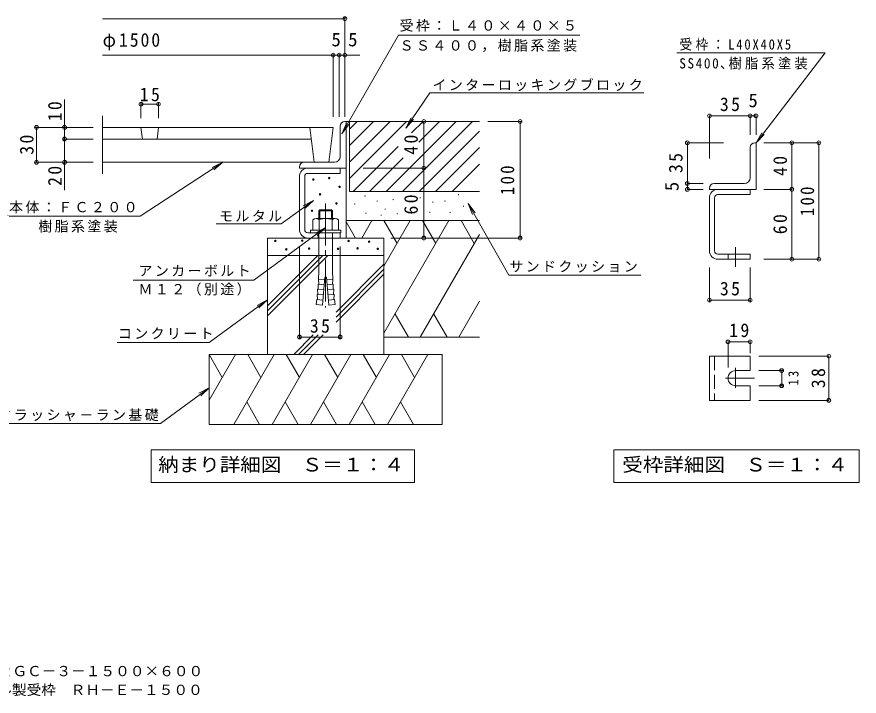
# Model space of a CAD drawing. Units: millimetres on the paper, enlarged 10 times, with parts at other scales. Extents: x -1879 to 1866, y -1364 to 1359.
# Drawn here: x 0 to 1807, y -1364 to 94 of the extents above; entities that cross this region are included whole.
import ezdxf
from ezdxf.enums import TextEntityAlignment as Align

# ---------------------------------------------------------------- set-up
doc = ezdxf.new("R2010")
doc.units = ezdxf.units.MM
doc.header["$LTSCALE"] = 10
doc.header["$PDMODE"] = 32
doc.header["$PDSIZE"] = 8
doc.linetypes.add('CHAIN2', pattern=[12, 9, -1, 1, -1])
doc.linetypes.add('DASHED3', pattern=[4, 3, -1])
for name, color, linetype, lineweight in [('1-0_1-0ﾚｲﾔ', 3, 'Continuous', 9), ('1-1_1-1ﾚｲﾔ', 2, 'Continuous', 9), ('1-2_1-2ﾚｲﾔ', 3, 'Continuous', 9), ('1-3_1-3ﾚｲﾔ', 6, 'Continuous', 9), ('1-4_1-4ﾚｲﾔ', 7, 'Continuous', 9), ('1-5_1-5ﾚｲﾔ', 7, 'Continuous', 9), ('1-6_1-6ﾚｲﾔ', 7, 'Continuous', 9)]:
    doc.layers.add(name, color=color, linetype=linetype, lineweight=lineweight)
doc.layers.add('F-5_F-5ﾚｲﾔ', color=7, linetype='Continuous')
doc.styles.add('ＭＳ ゴシック', font='')
doc.styles.get('ＭＳ ゴシック').set_extended_font_data('MS Gothic')

msp = doc.modelspace()

# ---------------------------------------------------------------- linework, layer by layer
at = {"layer": '1-0_1-0ﾚｲﾔ'}
for p, q in [((184.03, -118.63), (184.03, -243.63)), ((678.84, -143.63), (184.03, -143.63)), ((266.34, -143.63), (269.4, -168.63)), ((303.84, -143.63), (300.77, -168.63)), ((628.83, -143.63), (638.04, -218.63)), ((678.84, -143.63), (669.63, -218.63)), ((631.9, -168.63), (184.03, -168.63)), ((669.63, -218.63), (184.03, -218.63)), ((624.46, -231.13), (693.83, -231.13)), ((693.83, -242.38), (693.83, -231.13)), ((606.33, -363), (606.33, -249.25)), ((617.58, -363), (617.58, -249.25)), ((624.46, -242.38), (693.83, -242.38)), ((624.46, -369.88), (693.83, -369.88)), ((693.83, -369.88), (693.83, -381.13)), ((624.46, -381.13), (693.83, -381.13))]:
    msp.add_line(p, q, dxfattribs=at)
at = {"layer": '1-0_1-0ﾚｲﾔ', "color": 2}
for p, q in [((649.95, -320.74), (647.58, -323.1)), ((647.58, -323.1), (677.58, -323.1)), ((647.58, -323.1), (647.58, -339.13)), ((649.95, -320.74), (649.95, -339.13)), ((649.95, -320.74), (675.21, -320.74)), ((675.21, -320.74), (675.21, -339.13)), ((675.21, -320.74), (677.58, -323.1)), ((677.58, -323.1), (677.58, -339.13)), ((635.21, -341.94), (635.21, -364.13)), ((642.06, -339.13), (683.1, -339.13)), ((648.92, -341.94), (648.92, -364.13)), ((676.25, -341.94), (676.25, -364.13)), ((689.96, -341.94), (689.96, -364.13)), ((630.08, -364.13), (630.08, -369.88)), ((630.08, -364.13), (695.08, -364.13)), ((630.08, -369.88), (695.08, -369.88)), ((647.58, -369.88), (647.58, -460.31)), ((677.58, -369.88), (677.58, -460.31)), ((695.08, -364.13), (695.08, -369.88)), ((660.65, -470.36), (647.2, -469.18)), ((647.73, -480.27), (647.2, -469.18)), ((661.08, -465.38), (664.08, -465.38)), ((664.52, -470.36), (677.97, -469.18)), ((677.43, -480.27), (677.97, -469.18)), ((659.69, -481.32), (646.24, -480.14)), ((646.77, -491.23), (646.24, -480.14)), ((665.48, -481.32), (678.93, -480.14)), ((678.39, -491.23), (678.93, -480.14)), ((657.77, -503.23), (644.32, -502.05)), ((644.86, -513.14), (644.32, -502.05)), ((658.73, -492.27), (645.28, -491.1)), ((645.82, -502.19), (645.28, -491.1)), ((666.44, -492.27), (679.88, -491.1)), ((667.39, -503.23), (680.84, -502.05)), ((679.35, -502.19), (679.88, -491.1)), ((680.31, -513.14), (680.84, -502.05)), ((643.36, -513.01), (642.4, -523.97)), ((656.81, -514.19), (643.36, -513.01)), ((668.35, -514.19), (681.8, -513.01)), ((681.8, -513.01), (682.76, -523.97))]:
    msp.add_line(p, q, dxfattribs=at)
at = {"layer": '1-0_1-0ﾚｲﾔ', "color": 2, "linetype": 'CHAIN2'}
msp.add_line((662.58, -307.19), (662.58, -530.38), dxfattribs=at)
at = {"layer": '1-0_1-0ﾚｲﾔ', "linetype": 'DASHED3'}
msp.add_line((646.33, -369.88), (646.33, -381.13), dxfattribs=at)
at = {"layer": '1-0_1-0ﾚｲﾔ', "color": 2}
for points in [[(661.08, -465.38), (655.85, -525.15), (642.4, -523.97)], [(664.08, -465.38), (669.31, -525.15), (682.76, -523.97)]]:
    msp.add_lwpolyline(points, dxfattribs=at)
at = {"layer": '1-0_1-0ﾚｲﾔ'}
for centre, radius, start, end in [((624.46, -249.25), 18.12, 90, 180), ((624.46, -249.25), 6.88, 90, 180), ((624.46, -363), 18.12, 180, 270), ((624.46, -363), 6.88, 180, 270)]:
    msp.add_arc(centre, radius, start, end, dxfattribs=at)
at = {"layer": '1-0_1-0ﾚｲﾔ', "color": 2}
for centre, radius, start, end in [((642.06, -348.88), 9.76, 45.3613, 134.63896), ((662.58, -373.7), 34.57, 66.7198, 113.2803), ((683.1, -348.88), 9.76, 45.3613, 134.63818), ((541.42, -460.15), 106.17, 355.12158, 359.91591), ((783.75, -460.15), 106.17, 180.08409, 184.87842)]:
    msp.add_arc(centre, radius, start, end, dxfattribs=at)
at = {"layer": '1-1_1-1ﾚｲﾔ'}
msp.add_line((606.33, -381.13), (706.33, -381.13), dxfattribs=at)
at = {"layer": '1-2_1-2ﾚｲﾔ'}
for p, q in [((693.83, -206.13), (693.83, -141.13)), ((706.33, -131.13), (703.83, -131.13)), ((706.33, -381.13), (706.33, -131.13)), ((606.33, -231.13), (606.33, -228.63)), ((706.33, -231.13), (606.33, -231.13)), ((681.33, -218.63), (616.33, -218.63))]:
    msp.add_line(p, q, dxfattribs=at)
for centre, radius, start, end in [((703.83, -141.13), 10, 90, 180), ((681.33, -206.13), 12.5, 270, 0), ((616.33, -228.63), 10, 90, 180)]:
    msp.add_arc(centre, radius, start, end, dxfattribs=at)
at = {"layer": '1-3_1-3ﾚｲﾔ'}
for p, q in [((706.33, -346.2), (726.5, -381.13)), ((739.82, -381.13), (761.47, -343.63)), ((787.58, -343.63), (815.9, -392.66)), ((787.58, -441.7), (844.21, -343.63)), ((787.58, -585.01), (926.94, -343.63)), ((870.32, -343.63), (898.63, -392.66)), ((953.05, -343.63), (981.37, -392.66)), ((865.34, -593.63), (992.53, -373.33)), ((537.58, -526.97), (645.93, -418.63)), ((537.58, -537.58), (656.54, -418.63)), ((537.58, -548.19), (667.14, -418.63)), ((684.85, -540.3), (787.58, -437.57)), ((684.85, -550.91), (787.58, -448.17)), ((684.85, -561.52), (787.58, -458.78)), ((948.08, -593.63), (992.53, -516.64)), ((840.29, -593.63), (811.92, -544.49)), ((894.65, -544.49), (923.02, -593.63)), ((594.02, -631.13), (636.05, -589.09)), ((604.63, -631.13), (646.66, -589.09)), ((615.24, -631.13), (657.27, -589.09)), ((412.58, -631.13), (440.9, -680.16)), ((412.58, -729.2), (469.21, -631.13)), ((465.34, -781.13), (551.94, -631.13)), ((495.32, -631.13), (523.63, -680.16)), ((548.08, -781.13), (634.68, -631.13)), ((578.05, -631.13), (606.37, -680.16)), ((630.26, -781.13), (716.86, -631.13)), ((660.23, -631.13), (688.55, -680.16)), ((712.99, -781.13), (799.59, -631.13)), ((742.97, -631.13), (771.28, -680.16)), ((795.17, -781.13), (881.78, -631.13)), ((825.15, -631.13), (853.46, -680.17)), ((520.97, -781.13), (493.15, -732.95)), ((575.89, -732.95), (603.71, -781.13)), ((685.88, -781.13), (658.07, -732.95)), ((740.81, -732.95), (768.62, -781.13)), ((850.8, -781.13), (822.99, -732.95))]:
    msp.add_line(p, q, dxfattribs=at)
at = {"layer": '1-4_1-4ﾚｲﾔ'}
for p, q in [((703.83, 92.52), (703.83, -121.24)), ((184.03, 89.52), (703.83, 89.52)), ((819.13, 54.54), (1207.87, 54.54)), ((184.03, 11.39), (735.99, 11.39)), ((678.83, 13.64), (678.83, -121.24)), ((691.33, 13.64), (691.33, -121.24)), ((885.86, -69.84), (1345.37, -69.84)), ((102.61, -168.63), (102.61, -83.52)), ((266.34, -91.04), (266.34, -123.63)), ((266.34, -94.04), (303.84, -94.04)), ((303.84, -91.04), (303.84, -123.63)), ((39.27, -143.63), (164.03, -143.63)), ((42.27, -218.63), (42.27, -143.63)), ((99.61, -143.63), (164.03, -143.63)), ((873.15, -381.13), (873.15, -131.13)), ((1081.87, -131.13), (1010.13, -131.13)), ((1079.62, -131.13), (1079.62, -381.13)), ((99.61, -168.63), (164.03, -168.63)), ((102.61, -278.74), (102.61, -168.63)), ((39.27, -218.63), (164.03, -218.63)), ((99.61, -218.63), (164.03, -218.63)), ((876.9, -231.13), (742.9, -231.13)), ((802.17, -381.13), (1081.87, -381.13)), ((606.33, -595.8), (606.33, -399.14)), ((693.83, -595.8), (693.83, -399.14)), ((606.33, -593.55), (693.83, -593.55))]:
    msp.add_line(p, q, dxfattribs=at)
for p in [(703.83, 89.52), (678.83, 11.39), (691.33, 11.39), (703.83, 11.39), (266.34, -94.04), (303.84, -94.04), (42.27, -143.63), (102.61, -143.63), (873.15, -131.13), (1079.62, -131.13), (102.61, -168.63), (42.27, -218.63), (102.61, -218.63), (873.15, -231.13), (873.15, -381.13), (1079.62, -381.13), (606.33, -593.55), (693.83, -593.55)]:
    msp.add_point(p, dxfattribs=at)
at = {"layer": '1-5_1-5ﾚｲﾔ'}
for p, q in [((697.44, -157.47), (712.61, -137.6)), ((834.78, -145.64), (851.33, -126.91)), ((441.76, -218.63), (419.22, -229.44)), ((636.16, -300.28), (614.25, -312.32)), ((968.55, -307.29), (977.91, -330.47)), ((-20.64, -334.32), (264.48, -334.32)), ((427.64, -350.84), (567.26, -350.84)), ((662.58, -358.56), (640.67, -370.6)), ((1055.44, -460.86), (1338.43, -460.86)), ((249.98, -471.46), (508.71, -471.46)), ((537.58, -513.56), (519.53, -530.86)), ((308.08, -779.04), (412.58, -702.37)), ((412.58, -702.37), (390.67, -714.4)), ((412.58, -702.37), (394.53, -719.66)), ((-42.4, -779.04), (306.04, -779.04)), ((306.04, -779.04), (308.08, -779.04)), ((288.38, -835.93), (853.38, -835.93)), ((288.38, -835.93), (288.38, -905.93)), ((853.38, -835.93), (853.38, -905.93)), ((288.38, -905.93), (853.38, -905.93))]:
    msp.add_line(p, q, dxfattribs=at)
for points in [[(819.13, 54.54), (697.44, -157.47), (706.95, -134.35)], [(885.86, -69.84), (834.78, -145.64), (845.92, -123.26)], [(264.48, -334.32), (441.76, -218.63), (422.79, -234.91)], [(567.26, -350.84), (636.16, -300.28), (618.11, -317.58)], [(1055.44, -460.86), (968.55, -307.29), (983.59, -327.25)], [(508.71, -471.46), (662.58, -358.56), (644.53, -375.86)], [(215.45, -605.25), (412.61, -605.25), (537.58, -513.56), (515.67, -525.59)]]:
    msp.add_lwpolyline(points, dxfattribs=at)
at = {"layer": '1-6_1-6ﾚｲﾔ'}
for p, q in [((1485.8, -119.13), (1485.8, -210.12)), ((1485.8, -119.13), (1573.3, -119.13)), ((1573.3, -119.13), (1573.3, -160.04)), ((1573.3, -119.13), (1585.8, -119.13)), ((1585.8, -119.13), (1585.8, -160.04)), ((1585.8, -176.73), (1603.5, -159.07)), ((1438.54, -176.73), (1515.98, -176.73)), ((1438.54, -264.23), (1438.54, -176.73)), ((1720.73, -176.73), (1602.39, -176.73)), ((1662.51, -176.73), (1662.51, -276.73)), ((1720.73, -426.73), (1720.73, -176.73)), ((1438.54, -264.23), (1472.34, -264.23)), ((1438.54, -276.73), (1438.54, -264.23)), ((1438.54, -276.73), (1472.34, -276.73)), ((1662.51, -276.73), (1602.39, -276.73)), ((1662.51, -276.73), (1662.51, -426.73)), ((1720.73, -426.73), (1602.39, -426.73)), ((1485.8, -517.67), (1485.8, -444.56)), ((1573.3, -517.67), (1573.3, -444.56)), ((1573.3, -514.67), (1485.8, -514.67)), ((1573.3, -604.13), (1525.8, -604.13)), ((1525.8, -604.13), (1525.8, -659)), ((1573.3, -604.13), (1573.3, -628.57)), ((1741.97, -634.45), (1592.07, -634.45)), ((1741.97, -729.45), (1741.97, -634.45)), ((1643.84, -665.7), (1592.07, -665.7)), ((1640.84, -665.7), (1640.84, -698.2)), ((1643.84, -698.2), (1592.07, -698.2)), ((1741.97, -729.45), (1592.07, -729.45)), ((1281.05, -835.93), (1807.05, -835.93)), ((1807.05, -835.93), (1807.05, -905.93))]:
    msp.add_line(p, q, dxfattribs=at)
at = {"layer": '1-6_1-6ﾚｲﾔ', "color": 6}
for p, q in [((706.33, -131.13), (992.53, -131.13)), ((713.83, -147.42), (730.13, -131.13)), ((713.83, -253.49), (836.2, -131.13)), ((713.83, -182.78), (765.48, -131.13)), ((713.83, -218.13), (800.84, -131.13)), ((713.83, -131.13), (713.83, -281.13)), ((792.26, -281.13), (942.26, -131.13)), ((827.62, -281.13), (977.62, -131.13)), ((847.04, -155.64), (871.55, -131.13)), ((862.74, -175.29), (906.91, -131.13)), ((862.97, -281.13), (992.53, -151.57)), ((721.55, -281.13), (818.23, -184.45)), ((898.33, -281.13), (992.53, -186.93)), ((756.91, -281.13), (828.84, -209.19)), ((933.68, -281.13), (992.53, -222.28)), ((713.83, -281.13), (992.53, -281.13)), ((706.33, -343.63), (992.53, -343.63)), ((537.58, -381.13), (537.58, -631.13)), ((787.58, -418.63), (537.58, -418.63)), ((787.58, -593.63), (992.53, -593.63)), ((912.58, -631.13), (912.58, -781.13)), ((412.58, -781.13), (912.58, -781.13))]:
    msp.add_line(p, q, dxfattribs=at)
at = {"layer": '1-6_1-6ﾚｲﾔ', "color": 3}
for p, q in [((1585.8, -176.73), (1583.3, -176.73)), ((1585.8, -276.73), (1585.8, -176.73)), ((1573.3, -251.73), (1573.3, -186.73)), ((1560.8, -264.23), (1495.8, -264.23)), ((1485.8, -276.73), (1485.8, -274.23)), ((1585.8, -276.73), (1485.8, -276.73)), ((1503.92, -276.73), (1573.3, -276.73)), ((1503.92, -287.98), (1573.3, -287.98)), ((1573.3, -287.98), (1573.3, -276.73)), ((1485.8, -408.61), (1485.8, -294.86)), ((1497.05, -408.61), (1497.05, -294.86)), ((1503.92, -415.48), (1573.3, -415.48)), ((1573.3, -415.48), (1573.3, -426.73)), ((1503.92, -426.73), (1573.3, -426.73)), ((1485.8, -634.45), (1573.3, -634.45)), ((1573.3, -634.45), (1573.3, -665.7)), ((1542.05, -665.7), (1573.3, -665.7))]:
    msp.add_line(p, q, dxfattribs=at)
at = {"layer": '1-6_1-6ﾚｲﾔ', "color": 3, "linetype": 'DASHED3'}
for p, q in [((1525.8, -415.48), (1525.8, -426.73)), ((1497.05, -634.45), (1497.05, -729.45))]:
    msp.add_line(p, q, dxfattribs=at)
at = {"layer": '1-6_1-6ﾚｲﾔ', "color": 4, "linetype": 'CHAIN2'}
for p, q in [((1542.05, -400.4), (1542.05, -442.79)), ((1542.05, -659.94), (1542.05, -702.33)), ((1520.02, -681.95), (1582.19, -681.95))]:
    msp.add_line(p, q, dxfattribs=at)
at = {"layer": '1-6_1-6ﾚｲﾔ'}
for points in [[(1415.98, 16.33), (1734.29, 16.33), (1585.8, -176.73), (1598.33, -155.09)], [(1281.05, -835.93), (1281.05, -905.93), (1807.05, -905.93)]]:
    msp.add_lwpolyline(points, dxfattribs=at)
at = {"layer": '1-6_1-6ﾚｲﾔ', "color": 6}
for points in [[(537.58, -381.13), (787.58, -381.13), (787.58, -631.13)], [(912.58, -631.13), (412.58, -631.13), (412.58, -781.13)]]:
    msp.add_lwpolyline(points, dxfattribs=at)
at = {"layer": '1-6_1-6ﾚｲﾔ', "color": 3}
for points in [[(1485.8, -634.45), (1485.8, -729.45), (1573.3, -729.45)], [(1542.05, -698.2), (1573.3, -698.2), (1573.3, -729.45)]]:
    msp.add_lwpolyline(points, dxfattribs=at)
for centre, radius, start, end in [((1583.3, -186.73), 10, 90, 180), ((1560.8, -251.73), 12.5, 270, 0), ((1495.8, -274.23), 10, 90, 180), ((1503.92, -294.86), 18.12, 90, 180), ((1503.92, -294.86), 6.88, 90, 180), ((1503.92, -408.61), 18.12, 180, 270), ((1503.92, -408.61), 6.88, 180, 270), ((1542.05, -681.95), 16.25, 90, 270)]:
    msp.add_arc(centre, radius, start, end, dxfattribs=at)
at = {"layer": '1-6_1-6ﾚｲﾔ'}
for p in [(1485.8, -119.13), (1573.3, -119.13), (1585.8, -119.13), (1438.54, -176.73), (1662.51, -176.73), (1720.73, -176.73), (1438.54, -264.23), (1438.54, -276.73), (1662.51, -276.73), (1662.51, -426.73), (1720.73, -426.73), (1485.8, -514.67), (1573.3, -514.67), (1525.8, -604.13), (1573.3, -604.13), (1741.97, -634.45), (1640.84, -665.7), (1640.84, -698.2), (1741.97, -729.45)]:
    msp.add_point(p, dxfattribs=at)

# ---------------------------------------------------------------- texts
at = {"layer": '1-4_1-4ﾚｲﾔ', "color": 2, "style": 'ＭＳ ゴシック'}
for p in [(675.08, 21.39), (710.95, 21.39)]:
    msp.add_text('5', height=29.33, dxfattribs=at).set_placement(p, align=Align.BOTTOM_LEFT)
at = {"layer": '1-4_1-4ﾚｲﾔ', "color": 6, "style": 'ＭＳ ゴシック'}
for height, p in [(18.33, (657.61, -267.78)), (18.33, (623.55, -270.91)), (18.33, (679.93, -286.58)), (18.33, (638.04, -302.63)), (9.16, (941.04, -295.95)), (18.33, (673.28, -322.2)), (9.16, (718.74, -315.87)), (9.16, (740.46, -298.49)), (9.16, (766.52, -309.35)), (9.16, (801.14, -306.36)), (9.16, (859.2, -302.49)), (9.16, (885.97, -311.52)), (9.16, (912.03, -309.35)), (18.33, (620.81, -337.87)), (9.16, (783.9, -326.73)), (9.16, (879.46, -333.24)), (9.16, (922.95, -334.06)), (9.16, (951.95, -320.66)), (9.16, (742.63, -335.41)), (9.16, (775.21, -339.76)), (9.16, (809.84, -336.91)), (18.33, (542.12, -402.64)), (18.33, (599.78, -402.09)), (18.33, (699.24, -402.64)), (18.33, (743.23, -404.28)), (18.33, (565.62, -420.67)), (18.33, (614.53, -419.03)), (18.33, (676.56, -419.58)), (18.33, (718.64, -418.49)), (18.33, (761.81, -419.58))]:
    msp.add_text('・', height=height, dxfattribs=at).set_placement(p, align=Align.BOTTOM_LEFT)
at = {"layer": '1-4_1-4ﾚｲﾔ', "char_height": 21.99, "attachment_point": 7, "style": 'ＭＳ ゴシック'}
for s, insert in [('\\T1.17;受枠：Ｌ４０×４０×５', (821.07, 61.59)), ('\\T1.17;ＳＳ４００，樹脂系塗装', (821.07, 17.98)), ('\\T1.17;インターロッキングブロック', (891.7, -65.84)), ('\\T1.17;モルタル', (433.97, -346.45)), ('\\T1.17;アンカーボルト', (260.98, -463.74)), ('\\T1.17;Ｍ１２（別途）', (260.98, -504.72)), ('\\T1.17;コンクリート', (216.82, -598.33)), ('\\T1.17;クラッシャ－ラン基礎', (-41.49, -774.31))]:
    msp.add_mtext(s, dxfattribs=dict(at, insert=insert))
at = {"layer": '1-4_1-4ﾚｲﾔ', "color": 2, "char_height": 29.33, "attachment_point": 7, "style": 'ＭＳ ゴシック'}
for s, insert in [('\\T1.22;\\W0.95;φ1500', (184.03, 21.39)), ('\\T1.27;\\W0.95;15', (263.84, -88.04)), ('\\T1.27;\\W0.95;35', (628.69, -584.67))]:
    msp.add_mtext(s, dxfattribs=dict(at, insert=insert))
at = {"layer": '1-4_1-4ﾚｲﾔ', "color": 2, "char_height": 29.33, "attachment_point": 7, "rotation": 90, "style": 'ＭＳ ゴシック'}
for s, insert in [('\\T1.27;\\W0.95;10', (96.61, -130.66)), ('\\T1.27;\\W0.95;30', (36.27, -202.38)), ('\\T1.27;\\W0.95;40', (860.65, -202.38)), ('\\T1.27;\\W0.95;20', (96.61, -269.31)), ('\\T1.27;\\W0.9;100', (1067.45, -288.97)), ('\\T1.27;\\W0.95;60', (860.65, -330.7))]:
    msp.add_mtext(s, dxfattribs=dict(at, insert=insert))
at = {"layer": '1-5_1-5ﾚｲﾔ', "color": 2, "style": 'ＭＳ ゴシック', "width": 1.1}
msp.add_text('納まり詳細図\u3000Ｓ＝１：４', height=29.33, dxfattribs=at).set_placement((303.38, -890.93), align=Align.BOTTOM_LEFT)
at = {"layer": '1-5_1-5ﾚｲﾔ', "char_height": 21.99, "attachment_point": 7, "style": 'ＭＳ ゴシック'}
for s, insert in [('\\T1.17;本体：ＦＣ２００', (-16.51, -328.16)), ('\\T1.17;樹脂系塗装', (46.09, -369.46)), ('\\T1.17;サンドクッション', (1056.52, -455.31))]:
    msp.add_mtext(s, dxfattribs=dict(at, insert=insert))
at = {"layer": '1-6_1-6ﾚｲﾔ', "color": 2, "style": 'ＭＳ ゴシック'}
msp.add_text('5', height=29.33, dxfattribs=at).set_placement((1569.55, -109.13), align=Align.BOTTOM_LEFT)
msp.add_text('5', height=29.33, rotation=90, dxfattribs=at).set_placement((1428.54, -280.48), align=Align.BOTTOM_LEFT)
at = {"layer": '1-6_1-6ﾚｲﾔ', "color": 2, "style": 'ＭＳ ゴシック', "width": 1.1}
msp.add_text('受枠詳細図\u3000Ｓ＝１：４', height=29.33, dxfattribs=at).set_placement((1299.05, -890.93), align=Align.BOTTOM_LEFT)
at = {"layer": '1-6_1-6ﾚｲﾔ', "char_height": 21.99, "attachment_point": 7, "style": 'ＭＳ ゴシック'}
for s, insert in [('\\T1.29;\\W0.9;受枠：L40X40X5', (1421.61, 21.03)), ('\\T1.24;\\W0.95;SS400､樹脂系塗装', (1421.13, -19.72))]:
    msp.add_mtext(s, dxfattribs=dict(at, insert=insert))
at = {"layer": '1-6_1-6ﾚｲﾔ', "color": 2, "char_height": 29.33, "attachment_point": 7, "style": 'ＭＳ ゴシック'}
for s, insert in [('\\T1.27;\\W0.95;35', (1508.3, -109.13)), ('\\T1.27;\\W0.95;35', (1508.3, -504.67)), ('\\T1.27;\\W0.95;19', (1528.3, -594.13))]:
    msp.add_mtext(s, dxfattribs=dict(at, insert=insert))
at = {"layer": '1-6_1-6ﾚｲﾔ', "color": 2, "char_height": 29.33, "attachment_point": 7, "rotation": 90, "style": 'ＭＳ ゴシック'}
for s, insert in [('\\T1.27;\\W0.95;35', (1428.54, -241.73)), ('\\T1.27;\\W0.95;40', (1652.51, -247.98)), ('\\T1.27;\\W0.9;100', (1710.73, -334.23)), ('\\T1.27;\\W0.95;60', (1652.51, -372.98)), ('\\T1.27;\\W0.95;38', (1734.29, -703.34))]:
    msp.add_mtext(s, dxfattribs=dict(at, insert=insert))
at = {"layer": '1-6_1-6ﾚｲﾔ', "insert": (1677.29, -697.8), "char_height": 21.99, "attachment_point": 7, "rotation": 90, "style": 'ＭＳ ゴシック'}
msp.add_mtext('\\T1.36;\\W0.9;13', dxfattribs=at)
at = {"layer": 'F-5_F-5ﾚｲﾔ', "style": 'ＭＳ ゴシック', "width": 1.05}
for s, p in [('丸型\u3000格子タイプ\u3000支柱穴４ヶ\u3000ガーデングレート\u3000ＲＧＣ－３－１５００×６００', (-796.85, -1328.03)), ('丸型用\u3000インターロッキングブロック用\u3000スチール製受枠\u3000ＲＨ－Ｅ－１５００', (-734.85, -1368.32))]:
    msp.add_text(s, height=21.99, dxfattribs=at).set_placement(p, align=Align.BOTTOM_LEFT)

doc.saveas('drawing.dxf')
